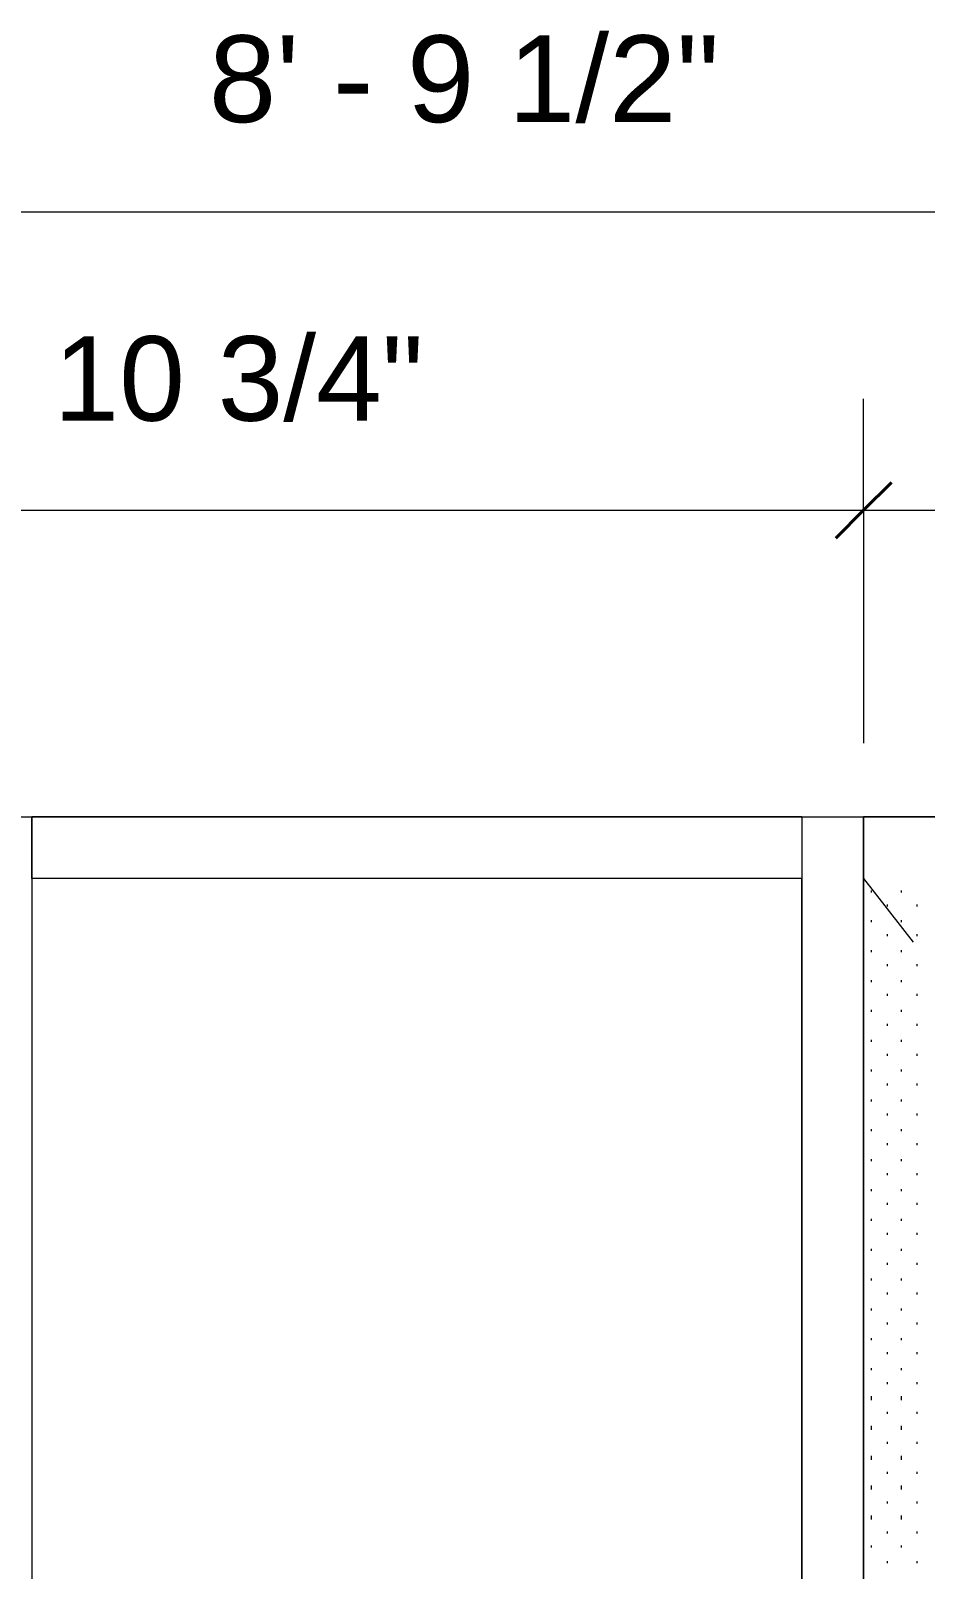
# Model space of a CAD drawing. Header units: inches. Extents: x -6061 to 13621, y -296 to 7483.
# Drawn here: x 12667.9 to 12703.9, y -59.7 to 2.2 of the extents above; entities that cross this region are included whole.
import ezdxf

# ---------------------------------------------------------------- set-up
doc = ezdxf.new("R2010")
doc.units = ezdxf.units.IN
doc.header["$MEASUREMENT"] = 0
doc.layers.get('0').update_dxf_attribs({"linetype": 'CONTINUOUS'})
doc.styles.add('Arial$001H0', font='arial.ttf')

msp = doc.modelspace()

# ---------------------------------------------------------------- linework, layer by layer
at = {"color": 7, "linetype": 'Continuous', "lineweight": 9, "true_color": 0x000007}
for p, q in [((12629.78153, -5.10761), (12739.74578, -5.10761)), ((12701.46252, -17.12119), (12701.46252, -12.63612)), ((12701.46252, -17.12119), (12701.46252, -12.63612)), ((12666.78334, -17.12119), (12703.70506, -17.12119)), ((12699.21999, -17.12119), (12739.74578, -17.12119)), ((12701.46252, -17.12119), (12701.46252, -26.49178)), ((12701.46252, -17.12119), (12701.46252, -26.49178)), ((12665.50189, -29.45513), (12667.9847, -29.45513)), ((12667.9847, -31.93793), (12667.9847, -29.45513)), ((12698.97972, -29.45513), (12667.9847, -29.45513)), ((12667.9847, -29.45513), (12667.9847, -121.47911)), ((12698.97972, -29.45513), (12701.46252, -29.45513)), ((12698.97972, -29.45513), (12698.97972, -121.47911)), ((12698.97972, -29.45513), (12698.97972, -31.93793)), ((12701.46252, -31.93793), (12701.46252, -29.45513)), ((12737.50325, -29.45513), (12701.46252, -29.45513)), ((12701.46252, -29.45513), (12701.46252, -121.47911)), ((12698.97972, -31.93793), (12667.9847, -31.93793)), ((12667.9847, -31.93793), (12667.9847, -118.9963)), ((12698.97972, -31.93793), (12667.9847, -31.93793)), ((12698.97972, -118.9963), (12698.97972, -31.93793)), ((12701.46252, -31.93793), (12703.46479, -34.50083)), ((12701.46252, -121.47911), (12701.46252, -31.93793))]:
    msp.add_line(p, q, dxfattribs=at)
at = {"color": 7, "linetype": 'Continuous', "lineweight": 40, "true_color": 0x000007}
for q in [(12702.58379, -15.99992), (12702.58379, -15.99992), (12700.34126, -18.24246), (12700.34126, -18.24246)]:
    msp.add_line((12701.46252, -17.12119), q, dxfattribs=at)
at = {"color": 7, "linetype": 'Continuous', "lineweight": 18, "true_color": 0x000007}
msp.add_line((12632.02406, -29.45513), (12739.98605, -29.45513), dxfattribs=at)
at = {"color": 7, "linetype": 'Continuous', "lineweight": 9, "true_color": 0xffffff}
for p, q in [((12701.78289, -32.49857), (12701.78289, -32.41847)), ((12702.98424, -32.49857), (12702.98424, -32.41847)), ((12702.42361, -33.0592), (12702.42361, -32.97911)), ((12703.62497, -33.0592), (12703.62497, -32.97911)), ((12701.78289, -33.69992), (12701.78289, -33.61983)), ((12702.98424, -33.69992), (12702.98424, -33.61983)), ((12702.42361, -34.26056), (12702.42361, -34.18047)), ((12703.62497, -34.26056), (12703.62497, -34.18047)), ((12701.78289, -34.90128), (12701.78289, -34.82119)), ((12702.98424, -34.90128), (12702.98424, -34.82119)), ((12702.42361, -35.46191), (12702.42361, -35.38182)), ((12703.62497, -35.46191), (12703.62497, -35.38182)), ((12701.78289, -36.10264), (12701.78289, -36.02255)), ((12702.98424, -36.10264), (12702.98424, -36.02255)), ((12702.42361, -36.66327), (12702.42361, -36.58318)), ((12703.62497, -36.66327), (12703.62497, -36.58318)), ((12701.78289, -37.30399), (12701.78289, -37.2239)), ((12702.98424, -37.30399), (12702.98424, -37.2239)), ((12702.42361, -37.86463), (12702.42361, -37.78454)), ((12703.62497, -37.86463), (12703.62497, -37.78454)), ((12701.78289, -38.50535), (12701.78289, -38.42526)), ((12702.42361, -39.06599), (12702.42361, -38.9859)), ((12702.98424, -38.50535), (12702.98424, -38.42526)), ((12703.62497, -39.06599), (12703.62497, -38.9859)), ((12701.78289, -39.70671), (12701.78289, -39.62662)), ((12702.42361, -40.26734), (12702.42361, -40.18725)), ((12702.98424, -39.70671), (12702.98424, -39.62662)), ((12703.62497, -40.26734), (12703.62497, -40.18725)), ((12701.78289, -40.90807), (12701.78289, -40.82798)), ((12702.98424, -40.90807), (12702.98424, -40.82798)), ((12702.42361, -41.4687), (12702.42361, -41.38861)), ((12703.62497, -41.4687), (12703.62497, -41.38861)), ((12701.78289, -42.10942), (12701.78289, -42.02933)), ((12702.98424, -42.10942), (12702.98424, -42.02933)), ((12702.42361, -42.67006), (12702.42361, -42.58997)), ((12703.62497, -42.67006), (12703.62497, -42.58997)), ((12701.78289, -43.31078), (12701.78289, -43.23069)), ((12702.98424, -43.31078), (12702.98424, -43.23069)), ((12702.42361, -43.87142), (12702.42361, -43.79133)), ((12703.62497, -43.87142), (12703.62497, -43.79133)), ((12701.78289, -44.51214), (12701.78289, -44.43205)), ((12702.98424, -44.51214), (12702.98424, -44.43205)), ((12702.42361, -45.07277), (12702.42361, -44.99268)), ((12703.62497, -45.07277), (12703.62497, -44.99268)), ((12701.78289, -45.7135), (12701.78289, -45.63341)), ((12702.98424, -45.7135), (12702.98424, -45.63341)), ((12702.42361, -46.27413), (12702.42361, -46.19404)), ((12703.62497, -46.27413), (12703.62497, -46.19404)), ((12701.78289, -46.91485), (12701.78289, -46.83476)), ((12702.98424, -46.91485), (12702.98424, -46.83476)), ((12702.42361, -47.47549), (12702.42361, -47.3954)), ((12703.62497, -47.47549), (12703.62497, -47.3954)), ((12701.78289, -48.11621), (12701.78289, -48.03612)), ((12702.98424, -48.11621), (12702.98424, -48.03612)), ((12702.42361, -48.67685), (12702.42361, -48.59676)), ((12703.62497, -48.67685), (12703.62497, -48.59676)), ((12701.78289, -49.31757), (12701.78289, -49.23748)), ((12702.98424, -49.31757), (12702.98424, -49.23748)), ((12702.42361, -49.8782), (12702.42361, -49.79811)), ((12703.62497, -49.8782), (12703.62497, -49.79811)), ((12701.78289, -50.51893), (12701.78289, -50.43884)), ((12702.98424, -50.51893), (12702.98424, -50.43884)), ((12702.42361, -51.07956), (12702.42361, -50.99947)), ((12703.62497, -51.07956), (12703.62497, -50.99947)), ((12701.78289, -51.72028), (12701.78289, -51.64019)), ((12702.98424, -51.72028), (12702.98424, -51.64019)), ((12702.42361, -52.28092), (12702.42361, -52.20083)), ((12703.62497, -52.28092), (12703.62497, -52.20083)), ((12701.78289, -52.92164), (12701.78289, -52.76146)), ((12702.98424, -52.92164), (12702.98424, -52.76146)), ((12702.42361, -53.48228), (12702.42361, -53.40219)), ((12703.62497, -53.48228), (12703.62497, -53.40219)), ((12701.78289, -54.123), (12701.78289, -53.96282)), ((12702.98424, -54.123), (12702.98424, -53.96282)), ((12702.42361, -54.68363), (12702.42361, -54.60354)), ((12703.62497, -54.68363), (12703.62497, -54.60354)), ((12701.78289, -55.32436), (12701.78289, -55.16418)), ((12702.98424, -55.32436), (12702.98424, -55.16418)), ((12702.42361, -55.88499), (12702.42361, -55.8049)), ((12703.62497, -55.88499), (12703.62497, -55.8049)), ((12701.78289, -56.52571), (12701.78289, -56.36553)), ((12702.98424, -56.52571), (12702.98424, -56.36553)), ((12701.78289, -57.72707), (12701.78289, -57.56689)), ((12702.42361, -57.08635), (12702.42361, -57.00626)), ((12702.98424, -57.72707), (12702.98424, -57.56689)), ((12703.62497, -57.08635), (12703.62497, -57.00626)), ((12701.78289, -58.84834), (12701.78289, -58.76825)), ((12702.42361, -58.28771), (12702.42361, -58.20761)), ((12702.98424, -58.84834), (12702.98424, -58.76825)), ((12703.62497, -58.28771), (12703.62497, -58.20761)), ((12702.42361, -59.48906), (12702.42361, -59.40897)), ((12703.62497, -59.48906), (12703.62497, -59.40897))]:
    msp.add_line(p, q, dxfattribs=at)

# ---------------------------------------------------------------- texts
at = {"color": 7, "true_color": 0x000007, "style": 'Arial$001H0'}
for s, height, p in [('8\' - 9 1/2"', 3.4905041, (12675.11249, -1.50363)), ('2\' - 10 3/4"2\' - 10 3/4"', 3.4006702, (12638.431, -13.5172))]:
    msp.add_text(s, height=height, dxfattribs=at).set_placement(p)

doc.saveas('drawing.dxf')
